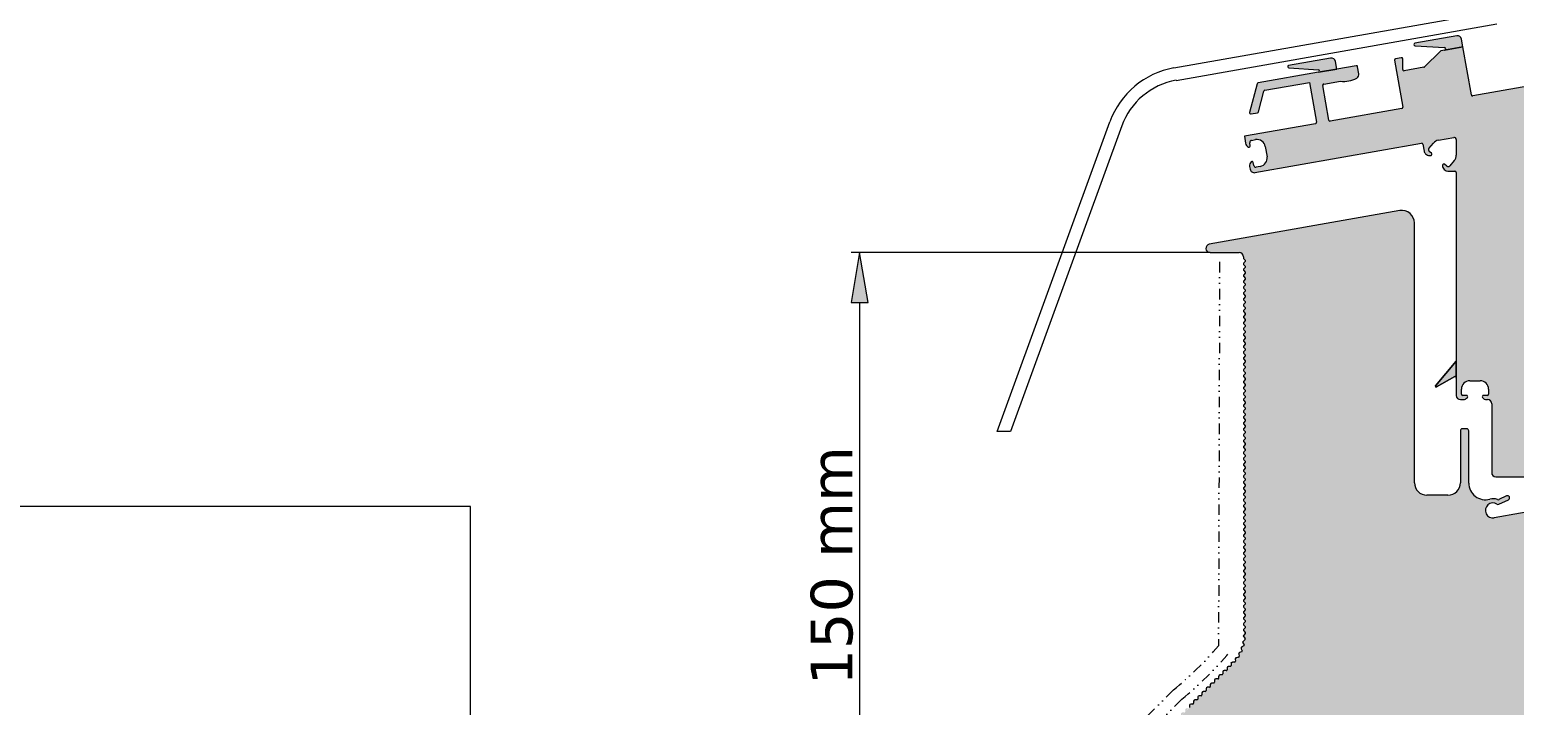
# Model space of a CAD drawing. Header units: millimetres. Extents: x -435 to 27166, y -19117 to 26500.
# Drawn here: x 24568.4 to 24924.2, y 19024.1 to 19185.8 of the extents above; entities that cross this region are included whole.
import ezdxf

# ---------------------------------------------------------------- set-up
doc = ezdxf.new("R2010")
doc.units = ezdxf.units.MM
doc.linetypes.add('IMPORT-DIVIDE2 _5_', pattern=[158.75, 63.5, -31.75, 0, -31.75, 0, -31.75])
for name, color, linetype, lineweight in [('Daglichtkoepel_Bitumen-P1-v1DWG_dwg', 8, 'Continuous', 13), ('VELUX_GASKET', 10, 'Continuous', 13), ('VELUX_ROOFWINDOW', 2, 'Continuous', 13), ('VELUX_TEXT', 250, 'Continuous', 13), ('VELUX_UNDERROOF', 3, 'IMPORT-DIVIDE2 _5_', 13)]:
    doc.layers.add(name, color=color, linetype=linetype, lineweight=lineweight)
doc.styles.add('Verdana_3', font='verdana.ttf', dxfattribs={"height": 254})

# ---------------------------------------------------------------- blocks, each defined once
blk = doc.blocks.new('Daglichtkoepel_Bitumen-P1-v1DWG_dwg-3211646-Details Appartement')
at = {"layer": 'VELUX_GASKET'}
for points in [[(22097.5, 24815.2), (22208.7, 24834.8), (22198.5, 24887.6), (22194.9, 24893.2), (22190, 24897.7), (22184.1, 24900.8), (22177.7, 24902.2), (22171, 24901.9), (21912.6, 24855.4), (21911.3, 24854), (21912.1, 24844), (21917, 24841.9), (22100.2, 24829.2), (22103.5, 24824.9), (22103.1, 24819.5), (22099.3, 24815.7)], [(21329.6, 24679.8), (21440.7, 24699.4), (21430.5, 24752.2), (21427, 24757.8), (21422.1, 24762.3), (21416.2, 24765.4), (21409.7, 24766.8), (21403.1, 24766.5), (21144.7, 24720), (21143.4, 24718.6), (21144.2, 24708.6), (21149.1, 24706.5), (21332.2, 24693.8), (21335.6, 24689.5), (21335.2, 24684.1), (21331.4, 24680.3)], [(22047.2, 22765.9), (22048.4, 22766.4), (22163.6, 22831.6), (22166.6, 22829.8), (22167.8, 22826.6), (22166.6, 22922.6), (22040.8, 22771.8)]]:
    blk.add_hatch(color=1, dxfattribs=at).paths.add_polyline_path(points)
at = {"layer": 'VELUX_ROOFWINDOW'}
h = blk.add_hatch(dxfattribs=at)
h.set_pattern_fill('FP_6', color=10, style=0, pattern_type=2)
h.set_pattern_definition([(0, (0, 103.82), (19.844, 39.688), [0, -39.688])])
h.paths.add_polyline_path([(20884.8, 22780.4), (20883.6, 22811.1), (20874.6, 22802.1), (20874.6, 22791.3), (20884.3, 22781.5)])
h.paths.add_polyline_path([(20772.1, 21044.5), (20793, 21067), (20780.3, 21067), (20773.7, 21063.2), (20772.6, 21059.4), (20772.5, 21045.6)])
h.paths.add_polyline_path([(20592, 20864.3), (20589.8, 20863.8), (20577.1, 20863.8), (20570.2, 20859.5), (20569.4, 20856.2), (20568.9, 20841.3), (20591.6, 20864)])
h.paths.add_polyline_path([(19806.9, 20079.3), (19827.8, 20101.8), (19815.1, 20101.8), (19809.1, 20099), (19807.4, 20094.2), (19807.3, 20080.4)])
h.paths.add_polyline_path([(19781.5, 20053.9), (19802.4, 20076.4), (19789.7, 20076.4), (19783.7, 20073.6), (19782, 20068.8), (19781.9, 20055)])
h.paths.add_polyline_path([(19679.9, 19952.3), (19700.8, 19974.8), (19688.1, 19974.8), (19682.1, 19972), (19680.4, 19967.2), (19680.3, 19953.4)])
h.paths.add_polyline_path([(19677.6, 19949.9), (19675.4, 19949.4), (19662.7, 19949.4), (19656.7, 19946.6), (19655, 19941.8), (19654.5, 19926.9)])
h.paths.add_polyline_path([(19578.3, 19850.7), (19599.2, 19873.2), (19586.5, 19873.2), (19580.5, 19870.4), (19578.8, 19865.6), (19578.7, 19851.8)])
h.paths.add_polyline_path([(19538.9, 19773.9), (21976.5, 19773.9), (22000.3, 19825), (22002.7, 19835.7), (22003.4, 20125.2), (22007, 20128.7), (22010.3, 20129.5), (22316.3, 20128.5), (22319.1, 20125.7), (22320.2, 20121.9), (22321, 19843.5), (22323.6, 19837.4), (22327.6, 19832.1), (22332.9, 19828.1), (22339, 19825.6), (22345.6, 19824.7), (22558.6, 19825.7), (22566.7, 19828.5), (22573.9, 19833), (22580, 19839.1), (22584.5, 19846.4), (23534.1, 21836.7), (23534.7, 21846.2), (23533, 21855.6), (23528.9, 21864.3), (23522.8, 21871.7), (23515.1, 21877.4), (23506.2, 21880.9), (23496.7, 21882.1), (23413.8, 21881.2), (23406.8, 21878.5), (23400.7, 21874.1), (23395.8, 21868.5), (23392.5, 21861.8), (23396.2, 21852.5), (23399.7, 21851.6), (23420.7, 21851.2), (23426.4, 21847.9), (23429.7, 21842.2), (23430.1, 21838.9), (23430.1, 21813.5), (23428.4, 21800.4), (23423.3, 21788.1), (23415.3, 21777.6), (23404.7, 21769.5), (23392.5, 21764.4), (23379.3, 21762.7), (23315.8, 21762.7), (23302.7, 21764.4), (23290.4, 21769.5), (23279.9, 21777.6), (23271.8, 21788.1), (23266.8, 21800.4), (23265, 21813.5), (23265.5, 21842.2), (23268.8, 21847.9), (23274.4, 21851.2), (23277.7, 21851.6), (23299, 21852.5), (23300.5, 21853.5), (23302.7, 21861.8), (23299.4, 21868.5), (23294.5, 21874.1), (23288.4, 21878.5), (23281.4, 21881.2), (23274, 21882.1), (23129.7, 21882.5), (23124, 21885.8), (23120.7, 21891.5), (23120.3, 21894.8), (23119.5, 22074), (23117.2, 22079.9), (23113.5, 22085), (23108.6, 22089.1), (23102.9, 22091.8), (23096.8, 22093.1), (23090.4, 22092.7), (22399.2, 21970.9), (22387.4, 21970.3), (22375.9, 21972.8), (22365.4, 21978.2), (22356.6, 21986.1), (22350.1, 21995.9), (22346.4, 22007.1), (22345.7, 22018.9), (22347.9, 22030.4), (22353.1, 22041), (22360.8, 22050), (22370.6, 22056.6), (22381.7, 22060.6), (22393.4, 22061.5), (22405, 22059.5), (22418.6, 22053.2), (22427.9, 22053.7), (22488.3, 22082.4), (22490.6, 22084.8), (22492.7, 22094.3), (22489.9, 22100.3), (22484.5, 22104.1), (22478, 22104.6), (22474.8, 22103.6), (22423.3, 22080.8), (22418.2, 22081.7), (22403.3, 22086), (22387.8, 22086.9), (22349.4, 22080.9), (22326.2, 22082.7), (22304, 22089.7), (22284, 22101.6), (22267.2, 22117.8), (22254.5, 22137.4), (22246.6, 22159.3), (22244, 22182.4), (22244, 22499.3), (22240.2, 22508.3), (22234.5, 22511.6), (22231.3, 22512), (22202.6, 22511.6), (22196.9, 22508.3), (22193.2, 22499.3), (22193.2, 22184.4), (22190.6, 22164.6), (22182.9, 22146.3), (22170.8, 22130.5), (22155.1, 22118.4), (22136.7, 22110.7), (22117, 22108.2), (21990, 22108.2), (21970.2, 22110.7), (21951.9, 22118.4), (21936.1, 22130.5), (21924, 22146.3), (21916.4, 22164.6), (21913.8, 22184.4), (21913.8, 23763.7), (21911.4, 23782.5), (21904.5, 23800.2), (21893.4, 23815.6), (21878.9, 23827.7), (21861.8, 23836), (21843.2, 23839.7), (21824.3, 23838.8), (20658.8, 23632.5), (20653.4, 23629.2), (20649, 23624.8), (20645.8, 23619.4), (20644.1, 23613.3), (20643.9, 23607.1), (20645.2, 23601), (20647.9, 23595.3), (20652, 23590.6), (20657.1, 23586.9), (20662.9, 23584.7), (20669.2, 23583.9), (20852.6, 23583.3), (20862.8, 23578.4), (20869.8, 23569.5), (20885, 23532.5), (20884.8, 23319.2), (20885, 23317), (20884.8, 23103.7), (20885, 23101.5), (20884.8, 22888.2), (20885, 22885.9), (20884.8, 22672.7), (20885, 22670.4), (20884.8, 22457.1), (20885, 22454.9), (20884.8, 22241.6), (20884.8, 22238.3), (20885, 22023.8), (20884.8, 22022.7), (20885, 21808.3), (20884.8, 21807.2), (20885, 21592.8), (20884.8, 21591.7), (20884.3, 21518.8), (20873.5, 21507.6), (20874.6, 21498.2), (20885, 21486.2), (20883.6, 21232), (20876.7, 21194.9), (20863.7, 21158.3), (20845.3, 21124.6), (20822.3, 21094.7), (20669.9, 20941.9), (20361.2, 20635.2), (20360.8, 20635.2), (20418.5, 20417.5), (20416.4, 20406.4), (20409.7, 20397.3), (20399.7, 20392), (20301.5, 20365.7), (20292.6, 20350.1), (20277, 20359.1), (20172.3, 20332), (20165.7, 20332.8), (20159.6, 20335.4), (20154.3, 20339.4), (20150.3, 20344.7), (20147.8, 20350.8), (20137.2, 20387.4), (20129.3, 20396.2), (20118.3, 20400.5), (20112.2, 20399), (20111.6, 20383.8), (20108.5, 20381.4), (20107.2, 20381.2), (20094.5, 20381.2), (20088.5, 20378.4), (20086.8, 20373.6), (20086.2, 20358.4), (20083.1, 20356), (20081.8, 20355.8), (20069.1, 20355.8), (20063.1, 20353), (20061.4, 20348.2), (20060.8, 20333), (20057.7, 20330.6), (20056.4, 20330.4), (20043.7, 20330.4), (20037.7, 20327.6), (20036, 20322.8), (20035.4, 20307.6), (20034.5, 20306.5), (19549.5, 19822.6), (19530.3, 19820.2), (19527.1, 19823.4), (19517.2, 19812.6), (19513.5, 19801.3), (19515.4, 19789.6), (19522.4, 19780), (19532.9, 19774.6)])
h.paths.add_polyline_path([(19552.9, 19825.3), (19573.8, 19847.8), (19561.1, 19847.8), (19555.1, 19845), (19553.4, 19840.2), (19553.3, 19826.4)])
h.paths.add_polyline_path([(19603.7, 19876.1), (19624.6, 19898.6), (19611.9, 19898.6), (19605.9, 19895.8), (19604.2, 19891), (19604.1, 19877.2)])
h.paths.add_polyline_path([(19629.1, 19901.5), (19650, 19924), (19635.4, 19923), (19630.7, 19920.2), (19629.6, 19916.4), (19629.5, 19902.6)])
h.paths.add_polyline_path([(19705.3, 19977.7), (19726.2, 20000.2), (19713.5, 20000.2), (19707.5, 19997.4), (19705.8, 19992.6), (19705.7, 19978.8)])
h.paths.add_polyline_path([(19730.7, 20003.1), (19751.6, 20025.6), (19738.9, 20025.6), (19732.3, 20021.8), (19731.2, 20018), (19731.1, 20004.2)])
h.paths.add_polyline_path([(19756, 20028.2), (19777, 20051), (19764.3, 20051), (19758.3, 20048.2), (19756.6, 20043.4), (19756.5, 20029.4)])
h.paths.add_polyline_path([(19832.3, 20104.7), (19853.2, 20127.2), (19840.5, 20127.2), (19833.9, 20123.4), (19832.8, 20119.6), (19832.7, 20105.8)])
h.paths.add_polyline_path([(19857.6, 20129.8), (19878.6, 20152.6), (19865.9, 20152.6), (19859.9, 20149.8), (19858.2, 20145), (19858.1, 20131)])
h.paths.add_polyline_path([(19883, 20155.2), (19904, 20178), (19891.3, 20178), (19885.3, 20175.2), (19883.6, 20170.4), (19883.5, 20156.4)])
h.paths.add_polyline_path([(19908.4, 20180.6), (19929.4, 20203.4), (19916.7, 20203.4), (19910.7, 20200.6), (19909, 20195.8), (19908.9, 20181.8)])
h.paths.add_polyline_path([(19933.9, 20206.3), (19954.8, 20228.8), (19942.1, 20228.8), (19936.1, 20226), (19934.4, 20221.2), (19934.3, 20207.4)])
h.paths.add_polyline_path([(19959.2, 20231.4), (19980.2, 20254.2), (19967.5, 20254.2), (19961.5, 20251.4), (19959.8, 20246.6), (19959.7, 20232.6)])
h.paths.add_polyline_path([(19984.6, 20256.8), (20005.6, 20279.6), (19992.9, 20279.6), (19986.9, 20276.8), (19985.2, 20272), (19985.1, 20258)])
h.paths.add_polyline_path([(20010, 20282.2), (20031, 20305), (20018.3, 20305), (20012.3, 20302.2), (20010.6, 20297.4), (20010.5, 20283.4)])
h.paths.add_polyline_path([(20365.6, 20637.8), (20386.6, 20660.6), (20373.9, 20660.6), (20367.9, 20657.8), (20366.2, 20653), (20366.1, 20639)])
h.paths.add_polyline_path([(20391.1, 20663.5), (20412, 20686), (20399.3, 20686), (20393.3, 20683.2), (20391.6, 20678.4), (20391.5, 20664.6)])
h.paths.add_polyline_path([(20416.4, 20688.6), (20437.4, 20711.4), (20424.7, 20711.4), (20418.7, 20708.6), (20417, 20703.8), (20416.9, 20689.8)])
h.paths.add_polyline_path([(20441.8, 20714), (20462.8, 20736.8), (20450.1, 20736.8), (20444.1, 20734), (20442.4, 20729.2), (20442.3, 20715.2)])
h.paths.add_polyline_path([(20467.2, 20739.4), (20488.2, 20762.2), (20475.5, 20762.2), (20469.5, 20759.4), (20467.8, 20754.6), (20467.7, 20740.6)])
h.paths.add_polyline_path([(20492.6, 20764.8), (20513.6, 20787.6), (20500.9, 20787.6), (20494, 20783.3), (20493.2, 20780), (20493.1, 20766)])
h.paths.add_polyline_path([(20518, 20790.2), (20539, 20813), (20526.3, 20813), (20519.4, 20808.7), (20518.6, 20805.4), (20518.5, 20791.4)])
h.paths.add_polyline_path([(20543.4, 20815.6), (20564.4, 20838.4), (20551.7, 20838.4), (20544.8, 20834.1), (20544, 20830.8), (20543.9, 20816.8)])
h.paths.add_polyline_path([(20594.3, 20866.7), (20615.2, 20889.2), (20602.5, 20889.2), (20595.6, 20884.9), (20594.8, 20881.6), (20594.7, 20867.8)])
h.paths.add_polyline_path([(20619.7, 20892.1), (20640.6, 20914.6), (20627.9, 20914.6), (20621, 20910.3), (20620.2, 20907), (20620.1, 20893.2)])
h.paths.add_polyline_path([(20645.1, 20917.5), (20666, 20940), (20653.3, 20940), (20646.7, 20936.2), (20645.6, 20932.4), (20645.5, 20918.6)])
h.paths.add_polyline_path([(20670.5, 20942.9), (20691.4, 20965.4), (20678.7, 20965.4), (20671.8, 20961.1), (20671, 20957.8), (20670.9, 20944)])
h.paths.add_polyline_path([(20695.9, 20968.3), (20716.8, 20990.8), (20704.1, 20990.8), (20697.2, 20986.5), (20696.4, 20983.2), (20696.3, 20969.4)])
h.paths.add_polyline_path([(20721.3, 20993.7), (20742.2, 21016.2), (20729.5, 21016.2), (20722.6, 21011.9), (20721.8, 21008.6), (20721.7, 20994.8)])
h.paths.add_polyline_path([(20746.6, 21018.8), (20767.6, 21041.6), (20754.9, 21041.6), (20748.3, 21037.8), (20747.2, 21034), (20747.1, 21020)])
h.paths.add_polyline_path([(20797.5, 21069.9), (20818.8, 21093), (20806.1, 21092.4), (20800.8, 21089.9), (20798, 21084.8), (20797.9, 21071)])
h.paths.add_polyline_path([(20823, 21095.8), (20842.4, 21122.9), (20830, 21120.3), (20825.2, 21117), (20822.9, 21111.1), (20823.5, 21097.1)])
h.paths.add_polyline_path([(20846.3, 21126.7), (20861.1, 21156.1), (20849.2, 21151.6), (20844.8, 21147.1), (20843.7, 21141.4), (20846.4, 21127.8)])
h.paths.add_polyline_path([(20864.3, 21160.4), (20874.3, 21191.8), (20863.3, 21185.5), (20859.8, 21180.8), (20859.5, 21174.5), (20864.3, 21161.6)])
h.paths.add_polyline_path([(20876.9, 21196.2), (20881.9, 21229.1), (20872, 21221.2), (20869.1, 21215.5), (20869.9, 21209.7), (20876.7, 21197.5)])
h.paths.add_polyline_path([(20883.6, 21234.3), (20883.6, 21266.5), (20874.6, 21257.5), (20873, 21251.8), (20874.6, 21246.2), (20883.2, 21235.3)])
h.paths.add_polyline_path([(20884.8, 21271.7), (20883.6, 21302.4), (20873.5, 21292.1), (20874.6, 21282.6), (20884.3, 21272.8)])
h.paths.add_polyline_path([(20884.8, 21307.7), (20883.6, 21338.3), (20873.5, 21328), (20874.6, 21318.6), (20884.3, 21308.7)])
h.paths.add_polyline_path([(20884.8, 21343.6), (20883.6, 21374.2), (20873.5, 21363.9), (20874.6, 21354.5), (20884.3, 21344.6)])
h.paths.add_polyline_path([(20884.8, 21379.5), (20883.6, 21410.2), (20873.5, 21399.8), (20874.6, 21390.4), (20884.3, 21380.5)])
h.paths.add_polyline_path([(20884.8, 21415.4), (20883.6, 21446.1), (20873.5, 21435.8), (20874.6, 21426.3), (20884.3, 21416.5)])
h.paths.add_polyline_path([(20884.8, 21451.4), (20883.6, 21482), (20873.5, 21471.7), (20874.6, 21462.2), (20884.3, 21452.4)])
h.paths.add_polyline_path([(20884.8, 21523.2), (20883.6, 21553.8), (20873.5, 21543.5), (20874.6, 21534.1), (20884.3, 21524.2)])
h.paths.add_polyline_path([(20884.8, 21559.1), (20883.6, 21589.8), (20873.5, 21579.4), (20874.6, 21570), (20884.3, 21560.1)])
h.paths.add_polyline_path([(20884.8, 21595), (20883.6, 21625.7), (20873.5, 21615.4), (20874.6, 21605.9), (20884.3, 21596.1)])
h.paths.add_polyline_path([(20884.8, 21631), (20883.6, 21661.6), (20873.5, 21651.3), (20874.6, 21641.8), (20884.3, 21632)])
h.paths.add_polyline_path([(20884.8, 21666.9), (20883.6, 21697.5), (20873.5, 21687.2), (20874.6, 21677.8), (20884.3, 21667.9)])
h.paths.add_polyline_path([(20884.8, 21702.8), (20883.6, 21733.4), (20873.5, 21723.1), (20874.6, 21713.7), (20884.3, 21703.8)])
h.paths.add_polyline_path([(20884.8, 21738.7), (20883.6, 21769.4), (20873.5, 21759.1), (20874.6, 21749.6), (20884.3, 21739.7)])
h.paths.add_polyline_path([(20884.8, 21774.6), (20883.6, 21805.3), (20873.5, 21795), (20874.6, 21785.5), (20884.3, 21775.7)])
h.paths.add_polyline_path([(20884.8, 21810.6), (20883.6, 21841.2), (20873.5, 21830.9), (20874.6, 21821.5), (20884.3, 21811.6)])
h.paths.add_polyline_path([(20884.8, 21846.5), (20883.6, 21877.1), (20873.5, 21866.8), (20874.6, 21857.4), (20884.3, 21847.5)])
h.paths.add_polyline_path([(20884.8, 21882.4), (20883.6, 21913.1), (20873.5, 21902.7), (20874.6, 21893.3), (20884.3, 21883.4)])
h.paths.add_polyline_path([(20884.8, 21918.3), (20883.6, 21949), (20873.5, 21938.7), (20874.6, 21929.2), (20884.3, 21919.3)])
h.paths.add_polyline_path([(20884.8, 21954.2), (20883.6, 21984.9), (20873.5, 21974.6), (20874.6, 21965.1), (20884.3, 21955.3)])
h.paths.add_polyline_path([(20884.8, 21990.2), (20883.6, 22020.8), (20873.5, 22010.5), (20874.6, 22001.1), (20884.3, 21991.2)])
h.paths.add_polyline_path([(23726, 21996.1), (23735.2, 21997.3), (23743.9, 22000.6), (23751.5, 22005.9), (23757.6, 22012.9), (23761.8, 22021.2), (23763.9, 22030.3), (23894.6, 23284), (23892.3, 23292.8), (23888, 23300.8), (23881.9, 23307.5), (23874.4, 23312.7), (23865.9, 23315.9), (23856.8, 23316.9), (23797.3, 23316), (23790.3, 23313.3), (23784.2, 23309), (23779.3, 23303.3), (23775.6, 23294.8), (23781.4, 23286.7), (23783.2, 23286.5), (23804.2, 23286), (23809.9, 23282.7), (23813.2, 23277), (23813.7, 23273.8), (23813.7, 23248.4), (23811.9, 23235.2), (23806.9, 23223), (23798.8, 23212.4), (23788.3, 23204.4), (23776, 23199.3), (23762.9, 23197.6), (23699.4, 23197.6), (23686.2, 23199.3), (23674, 23204.4), (23663.4, 23212.4), (23655.4, 23223), (23650.3, 23235.2), (23648.6, 23248.4), (23649.8, 23279.3), (23653.3, 23283.7), (23658.4, 23286.1), (23661.3, 23286.5), (23682.5, 23287.3), (23684, 23288.3), (23686.2, 23296.6), (23682.9, 23303.3), (23678, 23309), (23671.9, 23313.3), (23664.9, 23316), (23657.5, 23316.9), (22910.4, 23317.4), (22904.7, 23320.7), (22902.7, 23323.3), (22894.9, 23329.2), (22888.4, 23329.2), (22882.7, 23325.9), (22874.8, 23318), (22869.7, 23316.9), (22781.2, 23318), (22778.4, 23320.7), (22777.4, 23324.6), (22777.4, 24045.9), (22754.2, 24053.6), (22752.2, 24057), (22752, 24059), (22753, 24102.7), (22755.8, 24105.5), (22757.6, 24106.3), (22777.4, 24112), (22778.1, 24239.7), (22781.7, 24243.3), (22785, 24244), (22822.9, 24244), (22830.3, 24251.1), (22834.9, 24255.2), (22840.9, 24256.7), (22846.9, 24255.2), (22851.4, 24251.1), (22852.8, 24248.3), (22858.8, 24244), (22891.7, 24244), (22900.6, 24247.8), (22903.9, 24253.4), (22904.4, 24256.7), (22903.5, 24326.8), (22901, 24332.9), (22896.9, 24338.2), (22891.7, 24342.2), (22885.5, 24344.8), (22879, 24345.6), (22772.3, 24345.6), (22764.6, 24338.3), (22763.5, 24331.9), (22760.8, 24325.9), (22756.7, 24320.8), (22751.4, 24317), (22745.3, 24314.6), (22738.8, 24313.9), (22732.3, 24314.9), (22726.3, 24317.5), (22721.1, 24321.5), (22717.2, 24326.7), (22714.7, 24332.8), (22713.9, 24339.3), (22714.7, 24534), (22718.5, 24537.6), (22720.2, 24538.1), (22828, 24556.2), (22832.3, 24552.6), (22833.2, 24549), (22833.2, 24478.9), (22835.5, 24473.5), (22855.5, 24455), (22887.5, 24447.2), (22896.7, 24447.2), (22904.1, 24452.9), (22904.4, 24454.9), (22904, 24636), (22901, 24641.5), (22892.6, 24645.5), (22889.4, 24645.3), (22265.7, 24536.1), (22261.6, 24539), (22260.3, 24542.1), (22208.7, 24834.8), (22072.5, 24809.4), (21971.6, 24710.5), (21847.8, 24689.6), (21843.6, 24693.2), (21842.6, 24696.8), (21841.7, 24764.8), (21833.7, 24768.7), (21798.4, 24762.5), (21792.2, 24755.6), (21792.3, 24753.6), (21842.2, 24464.5), (21839.9, 24461.3), (21836.4, 24459.6), (21397.7, 24383.1), (21393.6, 24385.9), (21392.3, 24389.1), (21355.4, 24602.6), (21358.3, 24606.7), (21361.4, 24608), (21463.7, 24626), (21497.6, 24625), (21531, 24631.4), (21567.2, 24648.7), (21571.1, 24653.5), (21573.8, 24659.1), (21574.9, 24665.2), (21574.6, 24671.4), (21566.6, 24715.6), (21558.3, 24720.1), (20962.7, 24615.1), (20956.7, 24609.6), (20910.2, 24432.5), (20910.9, 24430.7), (20919, 24426.8), (20957.6, 24433.7), (20963.6, 24439.2), (20999, 24568.2), (21003.4, 24570.7), (21274.5, 24618.5), (21317.1, 24372.5), (21314.2, 24368.3), (21311.1, 24367), (20878.3, 24290.7), (20888, 24241), (20891.9, 24234.6), (20897.1, 24229.4), (20905.3, 24225), (20913.9, 24230.2), (20914.1, 24233.8), (20911.3, 24257), (20914, 24262), (20918.6, 24265.3), (20921.3, 24266.1), (20957.7, 24271.2), (20968.9, 24269.3), (20979.5, 24265.1), (20988.8, 24258.5), (20996.4, 24250.1), (21002, 24240.2), (21005.2, 24229.3), (21016.2, 24166.7), (21016.8, 24153.5), (21013.9, 24140.5), (21007.8, 24128.8), (20998.9, 24119), (20987.7, 24111.9), (20975, 24107.9), (20946.7, 24103.3), (20940.5, 24105.6), (20936.3, 24110.6), (20935.3, 24113.8), (20930.8, 24134.6), (20927.9, 24136.9), (20919.4, 24135.5), (20914.7, 24129.7), (20911.6, 24122.9), (20910.1, 24115.6), (20910.5, 24108.1), (20915.2, 24085.1), (20921.8, 24076), (20931.7, 24070.6), (20943, 24070), (21960, 24248.3), (21963.3, 24246), (21964.9, 24242.4), (21974.2, 24194), (21981.2, 24184.6), (21992.6, 24176.2), (21999.6, 24173.8), (22007.1, 24173.2), (22014.4, 24174.4), (22019.9, 24181), (22017.2, 24187.5), (22001.3, 24201.4), (21999.1, 24207.6), (22000.2, 24214.1), (22002, 24216.9), (22038, 24257.6), (22048.2, 24263.5), (22059.5, 24266.9), (22156, 24283.5), (22161.9, 24281.5), (22166.2, 24276.9), (22167.8, 24270.8), (22166.4, 24164.3), (22162.4, 24153.2), (22155.9, 24143.4), (22124, 24107.3), (22118.4, 24106.2), (22113, 24107.6), (22110.6, 24109.2), (22097, 24120.6), (22086.9, 24120.4), (22084.5, 24115.6), (22084.6, 24108.1), (22086.5, 24100.9), (22090.1, 24094.4), (22100, 24084.9), (22110.5, 24079.6), (22116.4, 24078.9), (22163.9, 24077.9), (22166.7, 24075.1), (22167.8, 24071.3), (22168.6, 22708.4), (22171.2, 22702.3), (22175.2, 22697), (22180.5, 22693), (22186.6, 22690.4), (22193.2, 22689.6), (22218.4, 22690.5), (22225.3, 22693.2), (22231.4, 22697.5), (22237.6, 22706.5), (22237.5, 22708.3), (22230, 22715), (22203.3, 22716), (22200.5, 22718.8), (22199.5, 22722.6), (22199.5, 22753.1), (22201.2, 22766.2), (22206.3, 22778.5), (22214.4, 22789), (22224.9, 22797.1), (22237.2, 22802.1), (22250.3, 22803.9), (22313.8, 22803.9), (22327, 22802.1), (22339.2, 22797.1), (22349.7, 22789), (22357.8, 22778.5), (22362.9, 22766.2), (22364.6, 22753.1), (22363.6, 22718.8), (22360.8, 22716), (22357, 22715), (22330.6, 22714.1), (22327.9, 22711.7), (22327.8, 22703.1), (22332.7, 22697.5), (22338.8, 22693.2), (22345.7, 22690.5), (22371, 22686.2), (22376.2, 22682.1), (22380.3, 22676.9), (22382.8, 22670.7), (22383.7, 22664.2), (22384.5, 22238.5), (22387.1, 22232.4), (22391.1, 22227.1), (22396.4, 22223.1), (22402.5, 22220.5), (22409.1, 22219.7), (23228.4, 22218.8), (23234.6, 22216.3), (23239.8, 22212.2), (23243.9, 22207), (23246.4, 22200.8), (23247.3, 22194.3), (23248.1, 22015), (23250.7, 22008.8), (23254.7, 22003.6), (23260, 21999.5), (23266.1, 21997), (23272.7, 21996.1)])
h.paths.add_polyline_path([(20884.8, 22026.1), (20883.6, 22056.7), (20873.5, 22046.4), (20874.6, 22037), (20884.3, 22027.1)])
h.paths.add_polyline_path([(20884.8, 22062), (20883.6, 22092.7), (20873.5, 22082.3), (20874.6, 22072.9), (20884.3, 22063)])
h.paths.add_polyline_path([(20884.8, 22097.9), (20883.6, 22128.6), (20873.5, 22118.3), (20874.6, 22108.8), (20884.3, 22099)])
h.paths.add_polyline_path([(20884.8, 22133.8), (20883.6, 22164.5), (20873.5, 22154.2), (20874.6, 22144.7), (20884.3, 22134.9)])
h.paths.add_polyline_path([(20884.8, 22169.8), (20883.6, 22200.4), (20873.5, 22190.1), (20874.6, 22180.7), (20884.3, 22170.8)])
h.paths.add_polyline_path([(20884.8, 22205.7), (20883.6, 22236.3), (20873.5, 22226), (20874.6, 22216.6), (20884.3, 22206.7)])
h.paths.add_polyline_path([(20884.8, 22241.6), (20883.6, 22272.3), (20873.5, 22261.9), (20874.6, 22252.5), (20884.3, 22242.6)])
h.paths.add_polyline_path([(20884.8, 22277.5), (20883.6, 22308.2), (20873.5, 22297.9), (20874.6, 22288.4), (20884.3, 22278.6)])
h.paths.add_polyline_path([(20884.8, 22313.5), (20883.6, 22344.1), (20874.6, 22335.1), (20874.6, 22324.3), (20884.3, 22314.5)])
h.paths.add_polyline_path([(20884.8, 22349.4), (20883.6, 22380), (20874.6, 22371), (20874.6, 22360.3), (20884.3, 22350.4)])
h.paths.add_polyline_path([(20884.8, 22385.3), (20883.6, 22415.9), (20874.6, 22407), (20874.6, 22396.2), (20884.3, 22386.3)])
h.paths.add_polyline_path([(20884.8, 22421.2), (20883.6, 22451.9), (20874.6, 22442.9), (20874.6, 22432.1), (20884.3, 22422.2)])
h.paths.add_polyline_path([(20884.8, 22457.1), (20883.6, 22487.8), (20874.6, 22478.8), (20874.6, 22468), (20884.3, 22458.2)])
h.paths.add_polyline_path([(20884.8, 22493.1), (20883.6, 22523.7), (20874.6, 22514.7), (20874.6, 22504), (20884.3, 22494.1)])
h.paths.add_polyline_path([(20884.8, 22529), (20883.6, 22559.6), (20874.6, 22550.7), (20874.6, 22539.9), (20884.3, 22530)])
h.paths.add_polyline_path([(20884.8, 22564.9), (20883.6, 22595.6), (20874.6, 22586.6), (20874.6, 22575.8), (20884.3, 22565.9)])
h.paths.add_polyline_path([(20884.8, 22600.8), (20883.6, 22631.5), (20874.6, 22622.5), (20874.6, 22611.7), (20884.3, 22601.8)])
h.paths.add_polyline_path([(20884.8, 22636.7), (20883.6, 22667.4), (20874.6, 22658.4), (20874.6, 22647.6), (20884.3, 22637.8)])
h.paths.add_polyline_path([(20884.8, 22672.7), (20883.6, 22703.3), (20874.6, 22694.3), (20874.6, 22683.6), (20884.3, 22673.7)])
h.paths.add_polyline_path([(20884.8, 22708.6), (20883.6, 22739.2), (20874.6, 22730.3), (20874.6, 22719.5), (20884.3, 22709.6)])
h.paths.add_polyline_path([(20884.8, 22744.5), (20883.6, 22775.2), (20874.6, 22766.2), (20874.6, 22755.4), (20884.3, 22745.5)])
h.paths.add_polyline_path([(20884.8, 22816.3), (20883.6, 22847), (20874.6, 22838), (20874.6, 22827.2), (20884.3, 22817.4)])
h.paths.add_polyline_path([(20884.8, 22852.3), (20883.6, 22882.9), (20874.6, 22873.9), (20874.6, 22863.2), (20884.3, 22853.3)])
h.paths.add_polyline_path([(20884.8, 22888.2), (20883.6, 22918.8), (20874.6, 22909.9), (20874.6, 22899.1), (20884.3, 22889.2)])
h.paths.add_polyline_path([(20884.8, 22924.1), (20883.6, 22954.8), (20874.6, 22945.8), (20874.6, 22935), (20884.3, 22925.1)])
h.paths.add_polyline_path([(20884.8, 22960), (20883.6, 22990.7), (20874.6, 22981.7), (20874.6, 22970.9), (20884.3, 22961.1)])
h.paths.add_polyline_path([(20884.8, 22996), (20883.6, 23026.6), (20874.6, 23017.6), (20874.6, 23006.8), (20884.3, 22997)])
h.paths.add_polyline_path([(20884.8, 23031.9), (20883.6, 23062.5), (20874.6, 23053.5), (20874.6, 23042.8), (20884.3, 23032.9)])
h.paths.add_polyline_path([(20884.8, 23067.8), (20883.6, 23098.4), (20874.6, 23089.5), (20874.6, 23078.7), (20884.3, 23068.8)])
h.paths.add_polyline_path([(20884.8, 23103.7), (20883.6, 23134.4), (20874.6, 23125.4), (20874.6, 23114.6), (20884.3, 23104.7)])
h.paths.add_polyline_path([(20884.8, 23139.6), (20883.6, 23170.3), (20874.6, 23161.3), (20874.6, 23150.5), (20884.3, 23140.7)])
h.paths.add_polyline_path([(20884.8, 23175.6), (20883.6, 23206.2), (20874.6, 23197.2), (20874.6, 23186.5), (20884.3, 23176.6)])
h.paths.add_polyline_path([(20884.8, 23211.5), (20883.6, 23242.1), (20874.6, 23233.2), (20874.6, 23222.4), (20884.3, 23212.5)])
h.paths.add_polyline_path([(20884.8, 23247.4), (20883.6, 23278.1), (20874.6, 23269.1), (20874.6, 23258.3), (20884.3, 23248.4)])
h.paths.add_polyline_path([(20884.8, 23283.3), (20883.6, 23314), (20874.6, 23305), (20874.6, 23294.2), (20884.3, 23284.3)])
h.paths.add_polyline_path([(20884.8, 23319.2), (20883.6, 23349.9), (20874.6, 23340.9), (20874.6, 23330.1), (20884.3, 23320.3)])
h.paths.add_polyline_path([(20884.8, 23355.2), (20883.6, 23385.8), (20874.6, 23376.8), (20874.6, 23366.1), (20884.3, 23356.2)])
h.paths.add_polyline_path([(20884.8, 23391.1), (20883.6, 23421.7), (20874.6, 23412.8), (20874.6, 23402), (20884.3, 23392.1)])
h.paths.add_polyline_path([(20884.8, 23427), (20883.6, 23457.7), (20874.6, 23448.7), (20874.6, 23437.9), (20884.3, 23428)])
h.paths.add_polyline_path([(20884.8, 23462.9), (20883.6, 23493.6), (20874.6, 23484.6), (20874.6, 23473.8), (20884.3, 23464)])
h.paths.add_polyline_path([(20884.8, 23498.8), (20883.6, 23529.5), (20874.6, 23520.5), (20874.6, 23509.7), (20884.3, 23499.9)])
h.paths.add_polyline_path([(20884.3, 23535.8), (20871.7, 23564.1), (20874.6, 23545.7), (20883.6, 23536.7)])
h.paths.add_polyline_path([(22777.4, 24045.9), (22776.3, 24049.7), (22767.8, 24053.3), (22759.6, 24051.4)])
h.paths.add_polyline_path([(22767.8, 24104.6), (22776.3, 24108.1), (22777.4, 24112), (22761.5, 24106.3)])
at = {"layer": 'VELUX_TEXT'}
blk.add_hatch(color=7, dxfattribs=at).paths.add_polyline_path([(18587.2, 23279.1), (18536.4, 23583.9), (18485.6, 23279.1)])
at = {"color": 250, "lineweight": 13}
for p, q in [((20449, 24706.2), (22401.8, 25050.5)), ((20462.2, 24631.1), (22415, 24975.5))]:
    blk.add_line(p, q, dxfattribs=at)
at = {"color": 250, "lineweight": 13, "flags": 128}
blk.add_lwpolyline([(20131.4, 24353.6), (19455.4, 22496.2), (19374.3, 22496.2), (20059.8, 24379.6)], dxfattribs=at)
at = {"color": 250, "lineweight": 13}
for radius in [508, 431.8]:
    blk.add_arc((20537.2, 24205.9), radius, 100, 160, dxfattribs=at)
at = {"layer": 'VELUX_GASKET'}
for p, q in [((22171, 24901.9), (21915.9, 24856.9)), ((21403.1, 24766.5), (21147.9, 24721.5)), ((21917, 24841.9), (22096.7, 24830.3)), ((21149.1, 24706.5), (21328.8, 24694.9))]:
    blk.add_line(p, q, dxfattribs=at)
at = {"layer": 'VELUX_GASKET', "flags": 128}
for points in [[(22097.5, 24815.2), (22208.7, 24834.8), (22200.5, 24881.3)], [(21329.6, 24679.8), (21440.7, 24699.4), (21432.5, 24745.9)]]:
    blk.add_lwpolyline(points, dxfattribs=at)
for points in [[(22166.6, 22922.6), (22041.9, 22774.1)], [(22167.8, 22826.6), (22167.8, 22925.9)], [(22048.4, 22766.4), (22160.1, 22831)]]:
    blk.add_lwpolyline(points, close=True, dxfattribs=at)
at = {"layer": 'VELUX_GASKET'}
for centre, radius, start, end in [((21917.4, 24849.5), 7.62, 101.89351, 266.9061), ((22175.4, 24876.9), 25.4, 10.00054, 100.00004), ((21407.5, 24741.5), 25.4, 10.00054, 100.00004), ((22096.2, 24822.7), 7.62, 279.99983, 86.31817), ((21149.5, 24714.1), 7.62, 101.89351, 266.9061), ((21328.3, 24687.3), 7.62, 280.00001, 86.31817), ((22162.7, 22925.9), 5.08, 320.00001, 0), ((22162.7, 22925.9), 5.08, 320.00001, 360), ((22162.7, 22826.6), 5.08, 360, 120.00009), ((22162.7, 22826.6), 5.08, 360, 120.00009), ((22045.8, 22770.8), 5.08, 140.00001, 300.00009), ((22045.8, 22770.8), 5.08, 140.00001, 300.00009)]:
    blk.add_arc(centre, radius, start, end, dxfattribs=at)
at = {"layer": 'VELUX_ROOFWINDOW'}
for p, q in [((21833.7, 24768.7), (21798.4, 24762.5)), ((22072.5, 24809.4), (21975.7, 24712.6)), ((21574.6, 24671.4), (21567.1, 24713.9)), ((21792.3, 24753.6), (21842.5, 24468.5)), ((21842.6, 24696.8), (21842.6, 24761.2)), ((21971.6, 24710.5), (21851.6, 24689.3)), ((20956.7, 24609.6), (20910.3, 24436.3)), ((21392.3, 24389.1), (21355.2, 24599.2)), ((21361.4, 24608), (21463.7, 24626)), ((22889.4, 24645.3), (22269.1, 24535.9)), ((20963.6, 24439.2), (20997.4, 24565.2)), ((20919, 24426.8), (20957.6, 24433.7)), ((21836.4, 24459.6), (21401.1, 24382.9)), ((20914.1, 24233.8), (20911, 24251.3)), ((20921.3, 24266.1), (20946.4, 24270.5)), ((20943, 24070), (21956.1, 24248.6)), ((21005.2, 24229.3), (21016.2, 24166.7)), ((21964.9, 24242.4), (21972.5, 24199.7)), ((22002, 24216.9), (22029.4, 24249.5)), ((22059.5, 24266.9), (22152.8, 24283.3)), ((22167.8, 24270.8), (22167.8, 24176)), ((20935.3, 24113.8), (20932.2, 24131.3)), ((21981.2, 24184.6), (21986.3, 24180.3)), ((22017.2, 24187.5), (22003.6, 24199)), ((22155.9, 24143.4), (22128.5, 24110.7)), ((20910.5, 24108.1), (20913.6, 24090.6)), ((20975, 24107.9), (20950, 24103.5)), ((22095.2, 24088.9), (22100, 24084.9)), ((22110.6, 24109.2), (22097, 24120.6)), ((22116.4, 24078.9), (22160.1, 24078.9)), ((21824.3, 23838.8), (20664.7, 23634.3)), ((21913.8, 22184.4), (21913.8, 23763.7)), ((20669.2, 23583.9), (20847, 23583.9)), ((20872.4, 23558.5), (20872.4, 23551.1)), ((20874.6, 23545.7), (20883.6, 23536.7)), ((20883.6, 23529.5), (20874.6, 23520.5)), ((20874.6, 23509.7), (20883.6, 23500.8)), ((20883.6, 23493.6), (20874.6, 23484.6)), ((20874.6, 23473.8), (20883.6, 23464.8)), ((20883.6, 23457.7), (20874.6, 23448.7)), ((20874.6, 23437.9), (20883.6, 23428.9)), ((20883.6, 23421.7), (20874.6, 23412.8)), ((20874.6, 23402), (20883.6, 23393)), ((20883.6, 23385.8), (20874.6, 23376.8)), ((20874.6, 23366.1), (20883.6, 23357.1)), ((20883.6, 23349.9), (20874.6, 23340.9)), ((20874.6, 23330.1), (20883.6, 23321.2)), ((20883.6, 23314), (20874.6, 23305)), ((20874.6, 23294.2), (20883.6, 23285.2)), ((20883.6, 23278.1), (20874.6, 23269.1)), ((20874.6, 23258.3), (20883.6, 23249.3)), ((20883.6, 23242.1), (20874.6, 23233.2)), ((20874.6, 23222.4), (20883.6, 23213.4)), ((20883.6, 23206.2), (20874.6, 23197.2)), ((20874.6, 23186.5), (20883.6, 23177.5)), ((20883.6, 23170.3), (20874.6, 23161.3)), ((20874.6, 23150.5), (20883.6, 23141.6)), ((20883.6, 23134.4), (20874.6, 23125.4)), ((20874.6, 23114.6), (20883.6, 23105.6)), ((20883.6, 23098.4), (20874.6, 23089.5)), ((20874.6, 23078.7), (20883.6, 23069.7)), ((20883.6, 23062.5), (20874.6, 23053.5)), ((20874.6, 23042.8), (20883.6, 23033.8)), ((20883.6, 23026.6), (20874.6, 23017.6)), ((20874.6, 23006.8), (20883.6, 22997.9)), ((20883.6, 22990.7), (20874.6, 22981.7)), ((20874.6, 22970.9), (20883.6, 22961.9)), ((20883.6, 22954.8), (20874.6, 22945.8)), ((20874.6, 22935), (20883.6, 22926)), ((20883.6, 22918.8), (20874.6, 22909.9)), ((20874.6, 22899.1), (20883.6, 22890.1)), ((20883.6, 22882.9), (20874.6, 22873.9)), ((20874.6, 22863.2), (20883.6, 22854.2)), ((20883.6, 22847), (20874.6, 22838)), ((20874.6, 22827.2), (20883.6, 22818.3)), ((20883.6, 22811.1), (20874.6, 22802.1)), ((20874.6, 22791.3), (20883.6, 22782.3)), ((20883.6, 22775.2), (20874.6, 22766.2)), ((22250.3, 22803.9), (22313.8, 22803.9)), ((20874.6, 22755.4), (20883.6, 22746.4)), ((20883.6, 22739.2), (20874.6, 22730.3)), ((20874.6, 22719.5), (20883.6, 22710.5)), ((20883.6, 22703.3), (20874.6, 22694.3)), ((22193.2, 22689.6), (22211, 22689.6)), ((22199.5, 22722.6), (22199.5, 22753.1)), ((22230, 22715), (22207.1, 22715)), ((22357, 22715), (22334.1, 22715)), ((22353.1, 22689.6), (22358.3, 22689.6)), ((22364.6, 22753.1), (22364.6, 22722.6)), ((20874.6, 22683.6), (20883.6, 22674.6)), ((20883.6, 22667.4), (20874.6, 22658.4)), ((20874.6, 22647.6), (20883.6, 22638.7)), ((20883.6, 22631.5), (20874.6, 22622.5)), ((20874.6, 22611.7), (20883.6, 22602.7)), ((20883.6, 22595.6), (20874.6, 22586.6)), ((22383.7, 22664.2), (22383.7, 22245.1)), ((20874.6, 22575.8), (20883.6, 22566.8)), ((20883.6, 22559.6), (20874.6, 22550.7)), ((20874.6, 22539.9), (20883.6, 22530.9)), ((20883.6, 22523.7), (20874.6, 22514.7)), ((20874.6, 22504), (20883.6, 22495)), ((22231.3, 22512), (22205.9, 22512)), ((20883.6, 22487.8), (20874.6, 22478.8)), ((20874.6, 22468), (20883.6, 22459.1)), ((20883.6, 22451.9), (20874.6, 22442.9)), ((20874.6, 22432.1), (20883.6, 22423.1)), ((20883.6, 22415.9), (20874.6, 22407)), ((22193.2, 22499.3), (22193.2, 22184.4)), ((22244, 22182.4), (22244, 22499.3)), ((20874.6, 22396.2), (20883.6, 22387.2)), ((20883.6, 22380), (20874.6, 22371)), ((20874.6, 22360.3), (20883.6, 22351.3)), ((20883.6, 22344.1), (20874.6, 22335.1)), ((20874.6, 22324.3), (20883.6, 22315.4)), ((20883.6, 22308.2), (20874.6, 22299.2)), ((20874.6, 22288.4), (20883.6, 22279.4)), ((20883.6, 22272.3), (20874.6, 22263.3)), ((20874.6, 22252.5), (20883.6, 22243.5)), ((20883.6, 22236.3), (20874.6, 22227.4)), ((20874.6, 22216.6), (20883.6, 22207.6)), ((20883.6, 22200.4), (20874.6, 22191.4)), ((20874.6, 22180.7), (20883.6, 22171.7)), ((20883.6, 22164.5), (20874.6, 22155.5)), ((20874.6, 22144.7), (20883.6, 22135.8)), ((22409.1, 22219.7), (23221.9, 22219.7)), ((20883.6, 22128.6), (20874.6, 22119.6)), ((20874.6, 22108.8), (20883.6, 22099.8)), ((20883.6, 22092.7), (20874.6, 22083.7)), ((20874.6, 22072.9), (20883.6, 22063.9)), ((20883.6, 22056.7), (20874.6, 22047.8)), ((22117, 22108.2), (21990, 22108.2)), ((23090.4, 22092.7), (22399.2, 21970.9)), ((22427.9, 22053.7), (22485.5, 22080.6)), ((22474.8, 22103.6), (22428.3, 22082)), ((20874.6, 22037), (20883.6, 22028)), ((20883.6, 22020.8), (20874.6, 22011.8)), ((20874.6, 22001.1), (20883.6, 21992.1)), ((20883.6, 21984.9), (20874.6, 21975.9)), ((20874.6, 21965.1), (20883.6, 21956.2)), ((20883.6, 21949), (20874.6, 21940)), ((20874.6, 21929.2), (20883.6, 21920.2)), ((20883.6, 21913.1), (20874.6, 21904.1)), ((20874.6, 21893.3), (20883.6, 21884.3)), ((20883.6, 21877.1), (20874.6, 21868.2)), ((20874.6, 21857.4), (20883.6, 21848.4)), ((20883.6, 21841.2), (20874.6, 21832.2)), ((20874.6, 21821.5), (20883.6, 21812.5)), ((20883.6, 21805.3), (20874.6, 21796.3)), ((20874.6, 21785.5), (20883.6, 21776.6)), ((20883.6, 21769.4), (20874.6, 21760.4)), ((20874.6, 21749.6), (20883.6, 21740.6)), ((20883.6, 21733.4), (20874.6, 21724.5)), ((20874.6, 21713.7), (20883.6, 21704.7)), ((20883.6, 21697.5), (20874.6, 21688.5)), ((20874.6, 21677.8), (20883.6, 21668.8)), ((20883.6, 21661.6), (20874.6, 21652.6)), ((20874.6, 21641.8), (20883.6, 21632.9)), ((20883.6, 21625.7), (20874.6, 21616.7)), ((20874.6, 21605.9), (20883.6, 21596.9)), ((20883.6, 21589.8), (20874.6, 21580.8)), ((20874.6, 21570), (20883.6, 21561)), ((20883.6, 21553.8), (20874.6, 21544.9)), ((20874.6, 21534.1), (20883.6, 21525.1)), ((20883.6, 21517.9), (20874.6, 21508.9)), ((20874.6, 21498.2), (20883.6, 21489.2)), ((20883.6, 21482), (20874.6, 21473)), ((20874.6, 21462.2), (20883.6, 21453.3)), ((20883.6, 21446.1), (20874.6, 21437.1)), ((20874.6, 21426.3), (20883.6, 21417.3)), ((20883.6, 21410.2), (20874.6, 21401.2)), ((20874.6, 21390.4), (20883.6, 21381.4)), ((20883.6, 21374.2), (20874.6, 21365.3)), ((20874.6, 21354.5), (20883.6, 21345.5)), ((20883.6, 21338.3), (20874.6, 21329.3)), ((20872.4, 21252.1), (20872.1, 21252.1)), ((20872.1, 21251.9), (20873, 21251.8)), ((20874.6, 21318.6), (20883.6, 21309.6)), ((20883.6, 21302.4), (20874.6, 21293.4)), ((20874.6, 21282.6), (20883.6, 21273.7)), ((20883.6, 21266.5), (20874.6, 21257.5)), ((20874.6, 21246.2), (20882.6, 21236.3)), ((20861.1, 21156.1), (20849.2, 21151.6)), ((20859.5, 21174.5), (20864, 21162.7)), ((20874.3, 21191.8), (20863.3, 21185.5)), ((20869.9, 21209.7), (20876.2, 21198.7)), ((20881.9, 21229.1), (20872, 21221.2)), ((20772.6, 21059.4), (20772.6, 21046.7)), ((20793, 21067), (20780.3, 21067)), ((20798, 21084.8), (20798, 21072.1)), ((20818.8, 21093), (20806.1, 21092.4)), ((20822.9, 21111.1), (20823.6, 21098.4)), ((20842.4, 21122.9), (20830, 21120.3)), ((20843.7, 21141.4), (20846.3, 21128.9)), ((20696.4, 20983.2), (20696.4, 20970.5)), ((20716.8, 20990.8), (20704.1, 20990.8)), ((20721.8, 21008.6), (20721.8, 20995.9)), ((20742.2, 21016.2), (20729.5, 21016.2)), ((20747.2, 21034), (20747.2, 21021.3)), ((20767.6, 21041.6), (20754.9, 21041.6)), ((20594.8, 20881.6), (20594.8, 20868.9)), ((20615.2, 20889.2), (20602.5, 20889.2)), ((20620.2, 20907), (20620.2, 20894.3)), ((20640.6, 20914.6), (20627.9, 20914.6)), ((20645.6, 20932.4), (20645.6, 20919.7)), ((20666, 20940), (20653.3, 20940)), ((20671, 20957.8), (20671, 20945.1)), ((20691.4, 20965.4), (20678.7, 20965.4)), ((20544, 20830.8), (20544, 20818.1)), ((20564.4, 20838.4), (20551.7, 20838.4)), ((20569.4, 20856.2), (20569.4, 20843.5)), ((20589.8, 20863.8), (20577.1, 20863.8))]:
    blk.add_line(p, q, dxfattribs=at)
at = {"layer": 'VELUX_ROOFWINDOW', "flags": 128}
for points in [[(22260.3, 24542.1), (22208.7, 24834.8), (22097.5, 24815.2), (22076.6, 24811.5)], [(21558.3, 24720.1), (21440.7, 24699.4), (21329.6, 24679.8), (20962.7, 24615.1)], [(21003.4, 24570.7), (21274.5, 24618.5), (21317.2, 24375.8)], [(21311.1, 24367), (20878.3, 24290.7), (20885.8, 24248.1)], [(22167.8, 24071.3), (22167.8, 22820.4), (22167.8, 22826.6), (22167.8, 22925.9), (22167.8, 22715)], [(20845, 21147.5), (20842, 21148.9), (20844.8, 21147.1)], [(20859.8, 21180.8), (20857.2, 21181.5), (20857.2, 21181.5), (20857.2, 21181.5), (20857.2, 21181.5), (20857.2, 21181.5), (20857.2, 21181.5), (20857.2, 21181.5), (20857.2, 21181.5), (20857.2, 21181.4), (20859.6, 21180.3)], [(20869.2, 21216), (20867.4, 21216.2), (20867.4, 21216), (20869.1, 21215.5)], [(20800.8, 21089.9), (20798.5, 21092), (20800.3, 21090.2)], [(20825.2, 21117), (20822.4, 21118.8), (20824.9, 21116.6)]]:
    blk.add_lwpolyline(points, dxfattribs=at)
at = {"layer": 'VELUX_ROOFWINDOW'}
for centre, radius, start, end in [((21835, 24761.2), 7.62, 360, 100.00008), ((22077.9, 24804), 7.62, 99.99983, 134.99989), ((21559.6, 24712.6), 7.62, 9.99867, 100.00006), ((21799.8, 24754.9), 7.62, 100.00008, 190), ((21850.3, 24696.8), 7.62, 180, 279.99996), ((21970.3, 24718), 7.62, 279.99996, 314.99989), ((20964.1, 24607.6), 7.62, 100.00001, 165.0002), ((21362.7, 24600.5), 7.62, 99.99991, 190), ((21485.3, 24779.5), 154.9, 261.95601, 299.75028), ((21549.6, 24667), 25.4, 299.75028, 9.99867), ((21004.8, 24563.2), 7.62, 99.99998, 164.99998), ((22267.8, 24543.4), 7.62, 189.99996, 279.99996), ((20917.6, 24434.3), 7.62, 165.0002, 279.99982), ((20956.3, 24441.2), 7.62, 279.99982, 344.99998), ((21835, 24467.1), 7.62, 280.00007, 10), ((21309.7, 24374.5), 7.62, 280.00007, 10.00023), ((21399.8, 24390.4), 7.62, 190, 280.00007), ((20915.8, 24253.4), 30.5, 189.99872, 246.25108), ((20906.6, 24232.5), 7.62, 246.25108, 10.00321), ((20923.6, 24253.6), 12.7, 100.00013, 190.00321), ((20955.2, 24220.4), 50.8, 9.99956, 100.00013), ((21957.4, 24241.1), 7.62, 10.00036, 100), ((22068.3, 24216.8), 50.8, 100.00005, 140.00011), ((22155.1, 24270.8), 12.7, 0, 100.00005), ((20940.5, 24113.4), 30.5, 133.75237, 189.99908), ((20924.7, 24130), 7.62, 10.00316, 133.75237), ((20966.2, 24157.9), 50.8, 280.00034, 9.99956), ((21997.5, 24204.1), 25.4, 190.00036, 230.00219), ((22005.9, 24203.6), 30.5, 230.00219, 286.25193), ((22011.7, 24208.7), 12.7, 140.00011, 229.99852), ((22012.3, 24181.7), 7.62, 286.25193, 49.99852), ((22117, 24176), 50.8, 320.00011, 0), ((20938.6, 24095), 25.4, 189.99908, 280), ((20947.8, 24116), 12.7, 190.00316, 280.00034), ((22114.8, 24112.3), 30.5, 173.74455, 229.99969), ((22092.1, 24114.8), 7.62, 50.00008, 173.74455), ((22116.4, 24104.3), 25.4, 229.99969, 270), ((22118.8, 24118.9), 12.7, 230.00008, 320.00011), ((22160.1, 24071.3), 7.62, 0, 90), ((21837.6, 23763.7), 76.2, 0, 100), ((20669.2, 23609.3), 25.4, 100, 270), ((20847, 23558.5), 25.4, 360, 90), ((20880, 23551.1), 7.62, 180, 225.00181), ((20880, 23515.1), 7.62, 134.99834, 225.00166), ((20880, 23533.1), 5.08, 314.99834, 45.00181), ((20880, 23497.2), 5.08, 314.99819, 45.00166), ((20880, 23479.2), 7.62, 134.99819, 225.00166), ((20880, 23443.3), 7.62, 134.99834, 225.00181), ((20880, 23407.4), 7.62, 134.99834, 225.00166), ((20880, 23461.2), 5.08, 314.99834, 45.00166), ((20880, 23425.3), 5.08, 314.99834, 45.00181), ((20880, 23371.4), 7.62, 134.99819, 225.00166), ((20880, 23335.5), 7.62, 134.99834, 225.00174), ((20880, 23389.4), 5.08, 314.99819, 45.00166), ((20880, 23353.5), 5.08, 314.99834, 45.00166), ((20880, 23317.6), 5.08, 314.99826, 45.00174), ((20880, 23299.6), 7.62, 134.99826, 225.00166), ((20880, 23263.7), 7.62, 134.99826, 225.00174), ((20880, 23227.8), 7.62, 134.99834, 225.00174), ((20880, 23281.6), 5.08, 314.99826, 45.00166), ((20880, 23245.7), 5.08, 314.99834, 45.00174), ((20880, 23191.8), 7.62, 134.99826, 225.00174), ((20880, 23155.9), 7.62, 134.99826, 225.00166), ((20880, 23209.8), 5.08, 314.99826, 45.00174), ((20880, 23173.9), 5.08, 314.99826, 45.00174), ((20880, 23138), 5.08, 314.99826, 45.00166), ((20880, 23120), 7.62, 134.99826, 225.0017), ((20880, 23084.1), 7.62, 134.99826, 225.00174), ((20880, 23048.2), 7.62, 134.99826, 225.0017), ((20880, 23102), 5.08, 314.99826, 45.0017), ((20880, 23066.1), 5.08, 314.99826, 45.00174), ((20880, 23012.2), 7.62, 134.99826, 225.00172), ((20880, 22976.3), 7.62, 134.99826, 225.00171), ((20880, 23030.2), 5.08, 314.99826, 45.0017), ((20880, 22994.3), 5.08, 314.99826, 45.00172), ((20880, 22958.4), 5.08, 314.99827, 45.00171), ((20880, 22940.4), 7.62, 134.99827, 225.00171), ((20880, 22904.5), 7.62, 134.99827, 225.00172), ((20880, 22868.6), 7.62, 134.99826, 225.00172), ((20880, 22922.4), 5.08, 314.99827, 45.00171), ((20880, 22886.5), 5.08, 314.99826, 45.00172), ((20880, 22832.6), 7.62, 134.99826, 225.00172), ((20880, 22796.7), 7.62, 134.99826, 225.0017), ((20880, 22850.6), 5.08, 314.99826, 45.00172), ((20880, 22814.7), 5.08, 314.99826, 45.00172), ((20880, 22778.8), 5.08, 314.99826, 45.0017), ((22250.3, 22753.1), 50.8, 90, 180), ((22313.8, 22753.1), 50.8, 0, 90), ((20880, 22760.8), 7.62, 134.99826, 225.0017), ((20880, 22724.9), 7.62, 134.99826, 225.00174), ((20880, 22688.9), 7.62, 134.99826, 225.00174), ((20880, 22742.8), 5.08, 314.99826, 45.0017), ((20880, 22706.9), 5.08, 314.99826, 45.00174), ((22193.2, 22715), 25.4, 180, 270), ((22207.1, 22722.6), 7.62, 180, 270), ((22211, 22720), 30.5, 270, 326.24987), ((22230, 22707.3), 7.62, 326.24987, 90), ((22334.1, 22707.3), 7.62, 90, 213.75013), ((22353.1, 22720), 30.5, 213.75013, 270), ((22357, 22722.6), 7.62, 270, 360), ((22358.3, 22664.2), 25.4, 0, 90), ((20880, 22653), 7.62, 134.99826, 225.00166), ((20880, 22617.1), 7.62, 134.99826, 225.00174), ((20880, 22671), 5.08, 314.99826, 45.00174), ((20880, 22635.1), 5.08, 314.99826, 45.00166), ((20880, 22599.1), 5.08, 314.99834, 45.00174), ((20880, 22581.2), 7.62, 134.99834, 225.00174), ((20880, 22545.3), 7.62, 134.99826, 225.00174), ((20880, 22509.3), 7.62, 134.99834, 225.00166), ((20880, 22563.2), 5.08, 314.99826, 45.00174), ((20880, 22527.3), 5.08, 314.99834, 45.00174), ((22205.9, 22499.3), 12.7, 90, 180), ((22231.3, 22499.3), 12.7, 0, 90), ((20880, 22473.4), 7.62, 134.99819, 225.00166), ((20880, 22437.5), 7.62, 134.99834, 225.00166), ((20880, 22491.4), 5.08, 314.99819, 45.00166), ((20880, 22455.5), 5.08, 314.99834, 45.00166), ((20880, 22419.5), 5.08, 314.99819, 45.00166), ((20880, 22401.6), 7.62, 134.99819, 225.00166), ((20880, 22365.7), 7.62, 134.99819, 225.00181), ((20880, 22329.7), 7.62, 134.99834, 225.00166), ((20880, 22383.6), 5.08, 314.99819, 45.00166), ((20880, 22347.7), 5.08, 314.99834, 45.00181), ((20880, 22293.8), 7.62, 134.99819, 225.00166), ((20880, 22257.9), 7.62, 134.99819, 225.00181), ((20880, 22311.8), 5.08, 314.99819, 45.00166), ((20880, 22275.9), 5.08, 314.99819, 45.00166), ((20880, 22239.9), 5.08, 314.99834, 45.00181), ((22409.1, 22245.1), 25.4, 180, 270), ((20880, 22222), 7.62, 134.99834, 225.00166), ((20880, 22186.1), 7.62, 134.99819, 225.00166), ((20880, 22150.1), 7.62, 134.99834, 225.00181), ((20880, 22204), 5.08, 314.99819, 45.00166), ((20880, 22168.1), 5.08, 314.99834, 45.00166), ((21990, 22184.4), 76.2, 180, 270), ((22117, 22184.4), 76.2, 270, 0), ((22345.6, 22182.4), 101.6, 180, 285.34952), ((20880, 22114.2), 7.62, 134.99819, 225.00181), ((20880, 22078.3), 7.62, 134.99819, 225.00181), ((20880, 22132.2), 5.08, 314.99819, 45.00181), ((20880, 22096.3), 5.08, 314.99819, 45.00181), ((20880, 22060.3), 5.08, 314.99819, 45.00181), ((22391.3, 22015.9), 45.7, 57.65745, 280), ((22391.3, 22015.9), 71.1, 67.77529, 105.34952), ((22422.5, 22065.2), 12.7, 237.65745, 295.00009), ((22423, 22093.5), 12.7, 247.77529, 294.99978), ((22480.2, 22092.1), 12.7, 295.00009, 114.99978), ((20880, 22042.4), 7.62, 134.99819, 225.00181), ((20880, 22006.4), 7.62, 134.99849, 225.00181), ((20880, 21970.5), 7.62, 134.99849, 225.00151), ((20880, 22024.4), 5.08, 314.99849, 45.00181), ((20880, 21988.5), 5.08, 314.99849, 45.00181), ((20880, 21934.6), 7.62, 134.99819, 225.00181), ((20880, 21898.7), 7.62, 134.99819, 225.00181), ((20880, 21952.6), 5.08, 314.99819, 45.00151), ((20880, 21916.6), 5.08, 314.99819, 45.00181), ((20880, 21880.7), 5.08, 314.99819, 45.00181), ((20880, 21862.8), 7.62, 134.99819, 225.00181), ((20880, 21826.8), 7.62, 134.99819, 225.00181), ((20880, 21790.9), 7.62, 134.99849, 225.00181), ((20880, 21844.8), 5.08, 314.99819, 45.00181), ((20880, 21808.9), 5.08, 314.99849, 45.00181), ((20880, 21755), 7.62, 134.99819, 225.00151), ((20880, 21719.1), 7.62, 134.99819, 225.00181), ((20880, 21773), 5.08, 314.99819, 45.00181), ((20880, 21737), 5.08, 314.99819, 45.00151), ((20880, 21701.1), 5.08, 314.99819, 45.00181), ((20880, 21683.2), 7.62, 134.99819, 225.00181), ((20880, 21647.2), 7.62, 134.99819, 225.00181), ((20880, 21611.3), 7.62, 134.99819, 225.00181), ((20880, 21665.2), 5.08, 314.99819, 45.00181), ((20880, 21629.3), 5.08, 314.99819, 45.00181), ((20880, 21575.4), 7.62, 134.99849, 225.00151), ((20880, 21539.5), 7.62, 134.99819, 225.00151), ((20880, 21593.4), 5.08, 314.99849, 45.00181), ((20880, 21557.4), 5.08, 314.99819, 45.00151), ((20880, 21521.5), 5.08, 314.99819, 45.00151), ((20880, 21503.6), 7.62, 134.99819, 225.00181), ((20880, 21467.6), 7.62, 134.99819, 225.00181), ((20880, 21431.7), 7.62, 134.99819, 225.00181), ((20880, 21485.6), 5.08, 314.99819, 45.00181), ((20880, 21449.7), 5.08, 314.99819, 45.00181), ((20880, 21395.8), 7.62, 134.99849, 225.00181), ((20880, 21359.9), 7.62, 134.99849, 225.00151), ((20880, 21323.9), 7.62, 134.99819, 225.00181), ((20880, 21413.8), 5.08, 314.99849, 45.00181), ((20880, 21377.8), 5.08, 314.99849, 45.00181), ((20880, 21341.9), 5.08, 314.99819, 45.00151), ((20861.4, 21252.6), 10.7, 356.25034, 357.61213), ((20880, 21288), 7.62, 134.99879, 225.00121), ((20880, 21252.1), 7.62, 134.99819, 179.99668), ((20880.5, 21251), 7.62, 173.98709, 218.98834), ((20880, 21306), 5.08, 314.99879, 45.00181), ((20880, 21270.1), 5.08, 314.99819, 45.00121), ((20852, 21144.4), 7.62, 110.97812, 155.97886), ((20866.6, 21177.2), 7.63, 155.99853, 200.98333), ((20867.2, 21178.9), 7.62, 119.98283, 164.97841), ((20859.3, 21160.8), 5.08, 290.97812, 20.98333), ((20876.5, 21213.6), 7.62, 164.98412, 209.98209), ((20876.8, 21215.2), 7.62, 128.98783, 173.99453), ((20871.8, 21196.2), 5.08, 299.98283, 29.98209), ((20878.7, 21233.1), 5.08, 308.98783, 38.98834), ((20780.3, 21059.4), 7.62, 90, 180), ((20793, 21072.1), 5.08, 270, 0), ((20805.7, 21084.8), 7.62, 135.00843, 180), ((20806.5, 21084.8), 7.62, 92.97258, 137.97738), ((20818.5, 21098.1), 5.08, 272.97258, 2.97245), ((20830.5, 21111.5), 7.62, 137.9683, 182.97245), ((20831.6, 21112.8), 7.62, 101.97585, 146.98296), ((20841.4, 21127.9), 5.08, 281.97585, 11.97836), ((20851.1, 21142.9), 7.62, 146.96884, 191.97836), ((20691.4, 20970.5), 5.08, 270, 0), ((20704.1, 20983.2), 7.62, 90, 180), ((20716.8, 20995.9), 5.08, 270, 0), ((20729.5, 21008.6), 7.62, 90, 180), ((20742.2, 21021.3), 5.08, 270, 0), ((20754.9, 21034), 7.62, 90, 180), ((20767.6, 21046.7), 5.08, 270, 0), ((20602.5, 20881.6), 7.62, 90, 180), ((20615.2, 20894.3), 5.08, 270, 0), ((20627.9, 20907), 7.62, 90, 180), ((20640.6, 20919.7), 5.08, 270, 0), ((20653.3, 20932.4), 7.62, 90, 180), ((20666, 20945.1), 5.08, 270, 0), ((20678.7, 20957.8), 7.62, 90, 180), ((20551.7, 20830.8), 7.62, 90, 180), ((20564.4, 20843.5), 5.08, 270, 0), ((20577.1, 20856.2), 7.62, 90, 180), ((20589.8, 20868.9), 5.08, 270, 0)]:
    blk.add_arc(centre, radius, start, end, dxfattribs=at)
at = {"layer": 'VELUX_TEXT'}
for p, q in [((18536.4, 23583.9), (18485.6, 23279.1)), ((20669.2, 23583.9), (18485.6, 23583.9)), ((18587.2, 23279.1), (18536.4, 23583.9)), ((18485.6, 23279.1), (18587.2, 23279.1)), ((18536.4, 23279.1), (18536.4, 20078.7))]:
    blk.add_line(p, q, dxfattribs=at)
at = {"layer": 'VELUX_TEXT', "flags": 128}
blk.add_lwpolyline([(16166.5, 19946.5), (16166.5, 22040.3), (11974.6, 22040.3)], dxfattribs=at)
at = {"layer": 'VELUX_UNDERROOF'}
for p, q in [((20727.4, 23526.5), (20721.1, 21191.9)), ((20446.7, 20924.6), (19449.8, 19927.8)), ((20497.9, 20868.1), (19503.7, 19873.9))]:
    blk.add_line(p, q, dxfattribs=at)
for radius, start, end in [(2217.3, 309.29324, 319.20397), (2293.5, 309.38892, 319.58517)]:
    blk.add_arc((19042.5, 22640.6), radius, start, end, dxfattribs=at)
at = {"layer": 'VELUX_TEXT', "color": 7, "insert": (18238.3, 21678.9), "char_height": 254, "width": 1739.745, "attachment_point": 2, "rotation": 90, "line_spacing_factor": 0.994243, "style": 'Verdana_3'}
blk.add_mtext('150 mm', dxfattribs=at)

msp = doc.modelspace()

# ---------------------------------------------------------------- block references
at = {"layer": 'Daglichtkoepel_Bitumen-P1-v1DWG_dwg', "color": 250, "xscale": 0.0393700796202811, "yscale": 0.0393700796202811, "zscale": 0.0393700796202811}
msp.add_blockref('Daglichtkoepel_Bitumen-P1-v1DWG_dwg-3211646-Details Appartement', (24037.5, 18203.96), dxfattribs=at)

doc.saveas('drawing.dxf')
